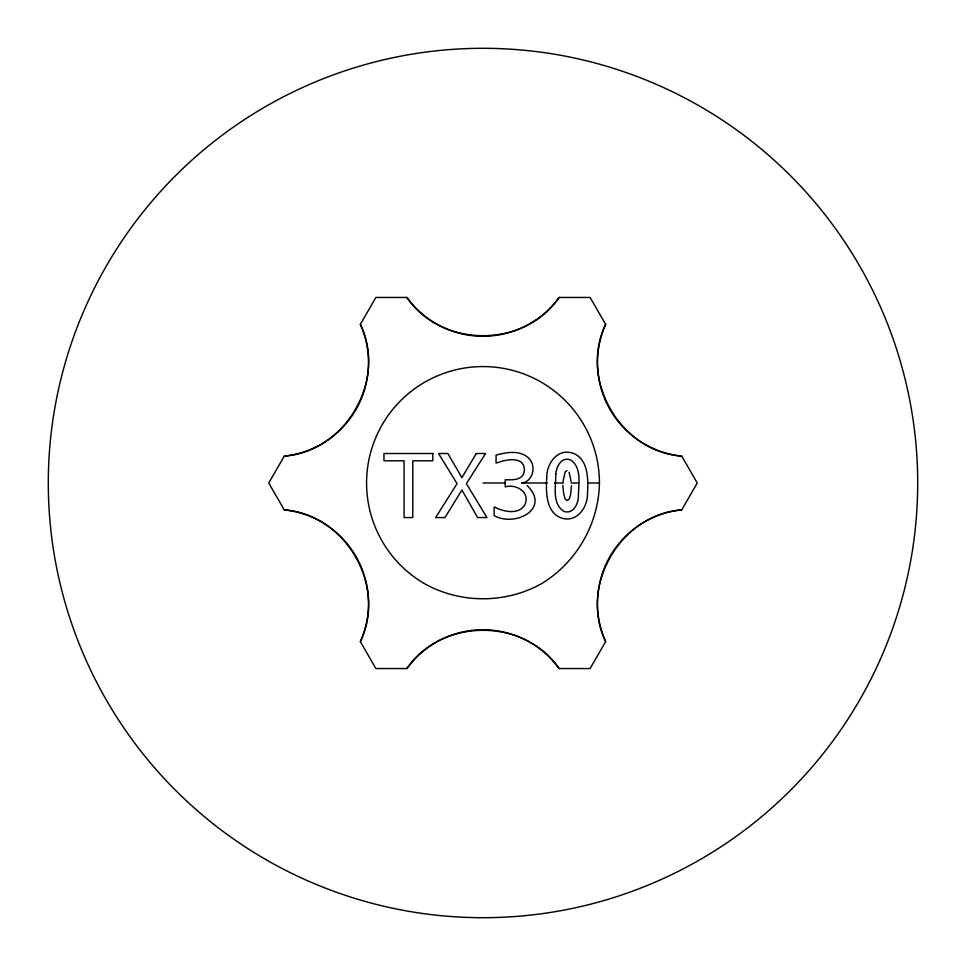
<?xml version="1.0" encoding="UTF-8"?>
<svg xmlns="http://www.w3.org/2000/svg" width="966" height="966" viewBox="0 0 966 966"><rect width="100%" height="100%" fill="white"/><g stroke="black" fill="none" stroke-linecap="round" stroke-linejoin="round"><path stroke-width="1.45" d="M571.413 485.729L570.689 494.314L569.264 499.011L567.163 500.581L565.062 498.734L563.782 494.399L562.792 485.391M599.439 483C598.751 523.995 576.376 562.743 541.214 583.838C505.375 603.738 460.625 603.738 424.786 583.838A116.439 116.439 0 0 1 424.786 382.162A116.439 116.439 0 0 1 599.439 483L587.497 483M562.961 481.696L565.11 472.072L566.994 470.539M360.354 641.653C387.233 586.302 345.659 514.286 284.282 509.891L268.753 483L284.282 456.109A93.956 93.956 0 0 0 360.354 324.347L375.883 297.456L406.928 297.456A93.956 93.956 0 0 0 559.072 297.456L590.117 297.456L605.646 324.347A93.956 93.956 0 0 0 681.718 456.109L697.247 483L681.718 509.891A93.956 93.956 0 0 0 605.646 641.653L590.117 668.544L559.072 668.544A93.956 93.956 0 0 0 406.928 668.544L375.883 668.544L360.354 641.653A93.956 93.956 0 0 0 284.282 509.891M605.646 324.347C578.767 379.698 620.341 451.714 681.718 456.109M559.072 297.456C524.574 348.424 441.426 348.424 406.928 297.456M406.928 668.544C441.426 617.576 524.574 617.576 559.072 668.544M521.555 483.29C532.435 481.539 536.311 467.701 529.948 459.526C521.664 449.564 507.005 452.112 496.065 455.095L496.065 463.076C504.023 460.589 513.731 457.292 521.386 462.255L523.705 465.431L524.478 469.73L523.644 474.004C520.058 480.597 511.606 479.776 505.206 479.764L505.206 486.888C516.098 483.676 530.358 492.105 525.021 504.385C519.092 515.361 503.165 511.739 494.145 506.884L494.145 515.639C515.204 527.388 551.091 508.744 527.122 485.596M284.282 456.109C345.659 451.714 387.233 379.698 360.354 324.347M681.718 509.891C620.341 514.286 578.767 586.302 605.646 641.653M483 483L505.387 483M521.809 483L547.191 483M554.653 483L563.613 483M571.075 483L578.537 483M569.034 472.169L571.16 481.563M546.684 477.904C545.911 492.008 545.754 513.175 562.248 518.283C577.378 522.521 587.775 506.957 587.509 493.445C588.306 479.281 588.511 457.993 571.908 452.873C556.682 448.586 546.406 464.368 546.684 477.904M555.812 473.823C555.885 485.826 551.646 504.288 564.265 511.533C572.959 514.178 577.982 504.469 578.393 497.212C578.308 485.258 582.558 466.807 569.952 459.623C561.318 456.978 556.319 466.626 555.812 473.823M476.25 453.513L461.917 477.663L447.85 453.513L438.54 453.513L457.075 483.628L435.618 517.571L444.976 517.571L461.917 489.979L477.627 517.571L486.936 517.571L466.385 483.628L485.56 453.513L476.25 453.513M432.828 453.513L383.961 453.513L383.961 460.806L404.078 460.806L404.078 517.571L412.796 517.571L412.796 460.806L432.828 460.806L432.828 453.513M265.65 859.462A434.7 434.7 0 0 0 917.7 483A434.7 434.7 0 0 0 265.65 106.538A434.7 434.7 0 0 0 265.65 859.462"/></g></svg>
